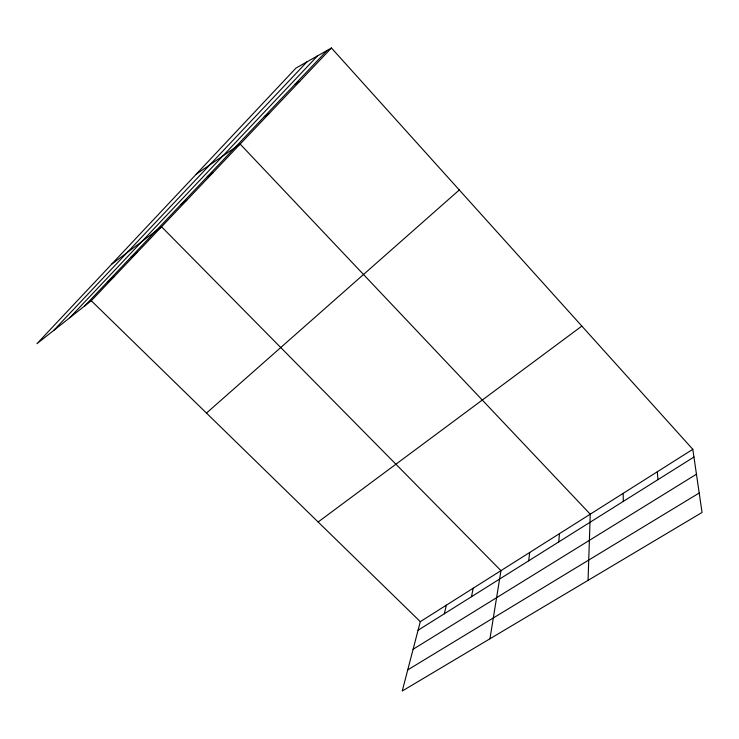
<?xml version="1.0" encoding="UTF-8"?>
<svg xmlns="http://www.w3.org/2000/svg" width="739" height="739" viewBox="0 0 739 739"><rect width="100%" height="100%" fill="white"/><g stroke="black" fill="none" stroke-linecap="round" stroke-linejoin="round"><path stroke-width="1.11" d="M588.05 580.355L590.249 514.187L240.138 144.077L196.241 174.192M558.786 541.909L559.441 533.669M528.671 560.809L529.697 552.476M489.957 638.773L500.959 570.647L161.555 226.771L111.663 264.202M471.5 596.706L473.182 588.216M444.342 613.758L446.31 605.213M692.812 449.321L420.297 621.656L402.238 691.011L702.05 512.469L692.812 449.321L331.442 47.989L295.942 68.099L36.95 343.7L91.285 300.727L331.442 47.989M53.596 330.536L306.971 61.845M69.771 317.742L317.558 55.85M84.597 306.02L327.146 50.418M206.467 413.083L459.288 189.969M107.349 282.039L113.871 276.959M130.951 257.163L137.278 252.322M318.13 522.002L581.852 326.084M180.879 204.555L186.755 200.251M207.308 176.704L212.934 172.704M264.285 116.67L269.31 113.372M418.062 630.256L693.939 457.044M413.11 649.267L696.452 474.207M295.037 84.255L299.72 81.373M407.734 669.894L699.205 493.015M91.285 300.727L420.297 621.656M657.322 471.768L657.95 479.639M623.153 493.375L623.319 501.384"/></g></svg>
